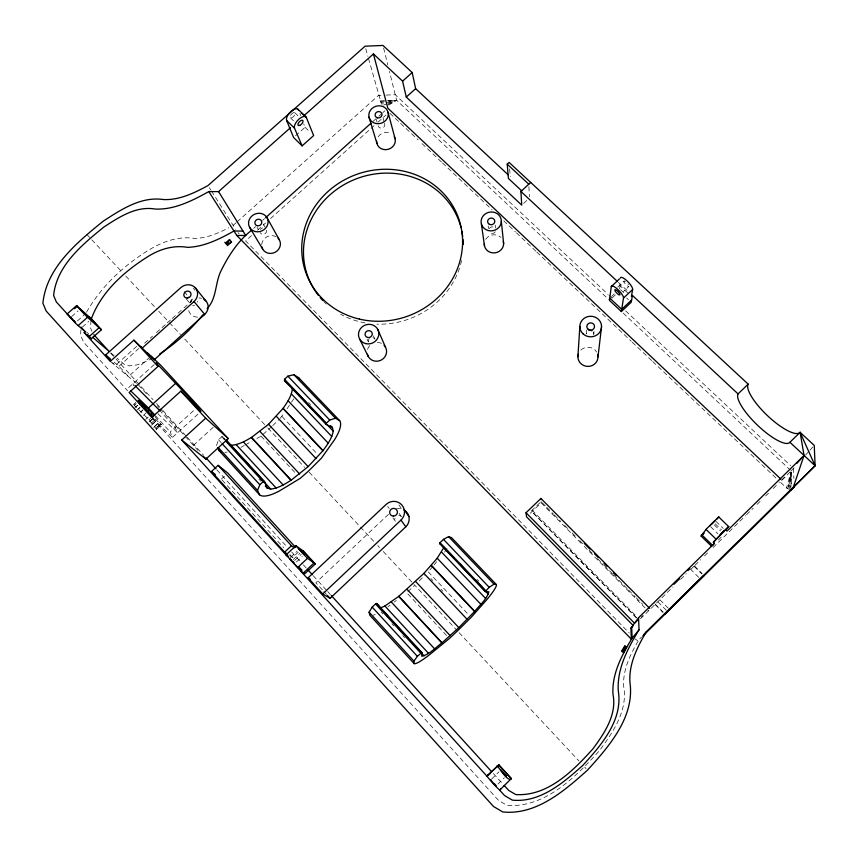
<?xml version="1.0" encoding="UTF-8"?>
<svg xmlns="http://www.w3.org/2000/svg" width="858" height="858" viewBox="0 0 858 858"><rect width="100%" height="100%" fill="white"/><g stroke="black" fill="none" stroke-linecap="round" stroke-linejoin="round"><path stroke-width="0.64" stroke-dasharray="4.29 3.22" d="M790.947 487.419L791.183 472.179L791.526 484.727M789.95 489.854L791.119 472.168M586.54 330.191L586.239 333.88A3.786 3.582 0.5 0 1 587.355 331.349M91.098 320.366L90.39 327.649L91.935 331.285M80.984 329.729L80.48 334.834L83.558 342.106L127.574 390.712M593.8 333.901L594.047 331.445M788.845 489.468L791.033 472.232L787.665 488.803L788.255 489.135L790.99 472.211M627.702 292.9L619.347 285.103L619.862 281.574M619.648 288.846L620.345 284.17L619.347 285.103M625.396 281.499A3.561 0.997 46.4 0 0 624.088 281.134L623.981 281.756A3.561 0.997 46.4 0 0 626.308 284.953A3.561 0.997 46.4 0 0 628.925 286.358L623.444 291.506M787.665 488.803L786.486 487.934L790.861 472.125M216.506 445.624L218.511 439.736L221.761 436.754L223.252 436.679M86.519 312.215C101.727 285.542 125.096 264.2 151.308 248.552C164.522 241.044 179.483 235.886 194.755 238.47C206.842 238.149 218.222 233.215 228.818 227.778M280.244 418.286L284.127 413.127M287.065 408.751L290.744 403.292M291.473 402.198L293.683 398.916M155.041 416.527L161.508 424.828L153.807 417.889L148.681 422.544M160.564 424.195L155.48 428.818L156.617 429.193L147.168 417.932L134.32 405.384L136.004 403.861M647.876 610.735L648.369 610.081M429.89 569.905L433.151 565.99M433.966 565.004L437.226 561.089M152.724 418.489L498.53 800.396L507.035 805.394C545.034 808.139 576.018 776.672 599.506 750.611C612.977 732.249 627.981 710.478 623.702 686.507C622.576 669.669 630.544 653.839 638.963 639.8L637.591 640.712L635.017 638.813M784.523 477.102L779 482.872M791.194 470.903L795.237 466.441M805.608 454.976L809.062 451.158M809.931 450.203L814.253 445.431M639.8 638.878L641.473 637.044M790.282 471.825L780.158 481.96L786.486 487.934M419.262 580.812L424.656 575.525M491.613 779.053L498.938 771.857M497.908 784.073L504.332 777.756M271.825 426.523L261.079 436.143L253.239 440.508M272.758 425.611L279.311 419.197M718.382 539.972L721.224 537.183M641.13 617.181L642.942 615.411M640.486 618.768L672.962 586.904M680.609 579.407L686.336 573.777M691.119 569.09L693.983 566.28M694.937 565.347L700.664 559.727M704.493 555.973L708.311 552.22M713.084 547.543L745.57 515.669M746.524 514.736L753.206 508.172M757.035 504.429L760.853 500.675M765.626 495.988L768.489 493.178M773.273 488.492L778.045 483.805M636.529 617.942L531.295 510.993L541.098 501.619L545.806 506.381M530.19 513.309L541.162 502.809L541.098 501.619M617.696 287.14L624.088 281.134M611.582 296.439L614.264 293.908M612.162 297.898L615.733 294.541M388.492 514.317L315.862 582.711L322.973 590.529M293.211 559.598L299.903 553.324M294.616 560.521L301.265 554.279M296.418 561.969L302.263 556.488M290.422 557.518L297.243 551.136M289.575 555.491L292.567 557.496L298.252 552.177M221.31 479.129L225.053 475.686M523.659 203.346L527.509 199.807M193.447 445.388L213.803 426.78M197.962 414.124L172.479 437.344L170.174 431.939L194.873 409.448M143.361 415.39L145.935 413.063M145.624 419.444L148.187 417.117M148.97 419.894L150.633 418.382M150.043 421.064L153.378 418.039M151.641 422.865L156.639 418.318M152.585 423.927L157.593 419.39M151.469 425.257L156.585 420.613M154.612 426.34L159.62 421.793M153.786 427.391L158.88 422.769M155.984 428.142L161.014 423.573M156.446 429.429L161.658 424.603M133.28 404.697L135.821 402.402M134.449 405.073L136.154 403.528M134.931 407.604L137.494 405.287M136.057 406.864L137.741 405.341M136.969 410.038L139.532 407.711M138.385 409.019L140.058 407.507M140.412 412.183L142.975 409.856M141.13 411.711L142.803 410.199M150.032 357.057L128.4 376.544L119.015 366.227L113.299 361.4M154.183 364.564L127.949 388.213L128.539 390.358M251.608 235.553L245.645 240.905L629.257 633.022M257.582 230.191L265.54 223.048M270.517 218.586L374.013 125.761M378.003 122.19L385.961 115.047M136.701 346.342L115.294 365.562L112.666 362.666M119.015 366.227L138.706 348.541M144.616 343.232L152.488 336.164M156.424 332.625L166.27 323.788M167.256 322.898L171.192 319.358M172.179 318.479L177.102 314.06M178.089 313.17L183.001 308.751M183.987 307.872L191.87 300.793L188.47 296.739M233.183 225.364L236.175 222.694M237.173 221.804L378.614 95.356L385.006 95.12M253.7 228.378L255.684 226.598M262.634 220.367L264.629 218.586M372.919 121.504L377.885 117.053M378.882 116.162L381.864 113.492M382.861 112.602L384.845 110.821M82.411 327.07L88.803 321.364M71.546 316.688L78.089 310.875M77.381 320.956L83.912 315.143M295.506 135.811L305.094 127.274L303.689 123.863M387.955 606.778L390.036 605.201M394.208 602.069L396.299 600.503M388.717 105.126L396.611 100.268L389.435 71.396M240.937 447.372L244.294 445.506M245.409 444.873L252.123 441.13M152.906 357.883L147.222 361.036L137.205 364.864L129.226 365.916L123.863 364.049L116.87 358.043M387.719 104.622L396.611 100.268L608.558 299.345M383.547 105.084L387.108 103.775M388.299 103.335L396.611 100.268L387.73 100.6M387.816 100.912L396.611 100.268L381.52 104.14L368.211 57.54M380.813 102.756L383.44 102.338M388.706 101.512L396.611 100.268M380.287 101.448L386.561 100.997M386.282 95.066L395.238 94.734L608.032 294.369M380.126 100.89L386.465 100.654M110.264 361.347L136.486 383.322M86.551 332.014L88.578 333.762M110.886 352.906L115.873 357.196M618.393 282.357L627.777 291.098M620.57 289.704L625.16 293.994M626.619 298.016L628.442 299.721M609.008 295.281L611.936 298.026M625.611 310.853L790.583 465.604M623.208 313.116L790.218 469.991M389.918 113.288L399.646 122.48M400.622 123.402L418.136 139.951M422.029 143.629L441.495 162.012M442.471 162.934L492.106 209.824M503.775 220.849L515.454 231.885M516.43 232.808L535.896 251.19M536.872 252.113L631.263 341.291M632.239 342.213L651.705 360.596M652.67 361.518L779.182 481.038M152.713 418.404L172.479 437.344M294.787 112.698L299.185 116.967M715.98 521.407L723.23 528.442M305.094 127.274L309.845 131.885M157.915 413.695L177.563 432.711L175.118 427.434L161.207 412.13M715.164 523.723L721.439 529.815M714.264 524.871L720.495 530.941M290.358 117.76L293.865 121.171M710.639 526.715L717.867 533.751M694.508 566.033L702.101 573.53M694.208 566.387L701.78 573.884M690.315 569.004L699.581 578.174M660.006 599.881L668.511 608.429M657.979 601.876L666.473 610.435M654.836 603.742L663.148 612.119M655.544 604.944L662.912 612.376M546.739 507.335L553.335 513.985M554.268 514.939L560.864 521.6M564.618 525.407L568.382 529.214M572.147 533.022L575.911 536.818M579.676 540.626L583.44 544.433M589.092 550.139L592.857 553.946M597.554 558.708L603.206 564.414M604.15 565.368L612.612 573.927M613.556 574.881L627.67 589.146M628.614 590.1L635.199 596.76M636.143 597.715L642.728 604.375M541.162 502.809L583.29 545.409M584.223 546.364L645.066 607.893M532.046 510.092L637.172 617.095M636.636 617.835L531.295 510.993M308.687 402.584L310.51 404.504M476.973 579.311L478.796 581.231M281.928 416.409L317.674 454.386M428.26 571.868L468.382 614.489M431.006 578.603L432.829 580.534M441.033 589.253L442.846 591.194M86.712 234.331L122.404 272.436M125.761 276.029L156.917 309.32M158.687 311.218L167.814 320.967M169.476 322.747L180.459 334.502M184.802 339.146L267.106 427.209M268.018 428.185L304.622 467.374M309.17 472.222L374.088 541.698M377.745 545.613L379.579 547.565M383.236 551.48L414.328 584.748M457.443 630.909L414.768 585.231L406.724 592.653L446.664 635.574M459.127 632.7L579 761.014M261.079 436.143L296.654 474.377M225.3 439.65L223.509 437.709L224.506 439.757M221.761 436.754L224.453 439.693M258.987 479.182L260.789 481.145M381.081 612.001L382.882 613.963M391.934 623.809L393.747 625.772M402.788 635.617L404.601 637.58M218.511 439.736L221.203 442.664M110.682 353.174L115.187 358.118M116.087 359.105L153.003 399.667M156.606 403.625L162.012 409.556M162.913 410.542L186.325 436.261M187.226 437.248L203.432 455.062M216.935 469.894L287.173 547.05M291.666 552.005L302.477 563.867M303.378 564.864L306.982 568.822M313.277 575.739L326.791 590.583M327.692 591.57L330.384 594.54M493.361 773.584L503.271 784.459M138.513 385.017L147.512 394.916M157.422 405.802L159.223 407.786M160.124 408.773L197.898 450.278M323.863 591.505L326.523 594.444M222.201 480.105L283.655 547.704M289.897 554.558L292.567 557.496M584.663 767.106L586.057 768.65M155.395 415.647L170.174 431.939M186.283 298.949L189.511 302.767M184.234 291.677L187.623 295.731M193.307 288.138L194.959 290.176M238.009 232.625L239.017 233.891M392.889 517.867L395.817 521.782A3.797 3.722 -41.2 0 1 394.991 518.135M387.644 506.456L389.146 508.504M399.099 513.352L401.212 516.355M398.906 504.879L401.716 509.019M209.427 187.752L210.821 189.961M211.518 191.066L235.671 229.311M257.078 227.391L258.333 229.515M263.277 224.077L265.111 227.295M367.074 339.275L368.157 341.57M373.434 335.853L375 339.318M299.892 113.363L300.815 115.626M132.99 383.676L133.655 385.757M376.276 119.444L377.016 121.997M382.979 117.718L384.759 124.12M365.787 48.713L367.868 56.274M383.633 48.048L387.816 64.908M488.202 226.029L488.524 228.518M495.227 225.128L495.559 228.024M509.631 168.929L510.242 176.727M528.914 186.722L529.375 196.782M793.511 468.35L793.886 478.378M461.593 260.446A80.491 74.882 -19.7 0 1 460.263 265.669M459.491 268.146A80.491 74.882 -19.7 0 1 376.855 324.142M365.036 322.887A80.491 74.882 -19.7 0 1 340.744 314.328M326.394 304.032A80.491 74.882 -19.7 0 1 323.713 301.437M485.682 239.328A9.706 9.052 -10.5 0 1 500.933 237.387M580.877 350.032A10.049 9.577 1.4 0 1 596.664 352.07M227.177 452.123A53.99 17.728 -42.5 0 1 224.914 452.273M446.986 548.67A56.381 9.041 -43.6 0 1 443.822 553.067M375.289 614.446A56.381 9.041 -43.6 0 1 373.219 615.197M367.599 349.356A9.813 9.32 -24.2 0 1 370.313 345.163M377.295 342.439A9.813 9.32 -24.2 0 1 382.1 343.715M378.131 136.819A9.406 8.548 -17.4 0 1 390.991 133.516M261.701 244.541A9.535 8.762 -27.1 0 1 276.244 236.776M290.755 114.972A3.368 1.587 -47.4 0 1 294.97 112.902A3.368 1.587 -47.4 0 1 292.353 117.449A3.368 1.587 -47.4 0 1 290.347 115.669M368.382 341.892A3.582 3.389 -24.1 0 1 369.455 338.588M372.919 337.709A3.582 3.389 -24.1 0 1 374.474 338.599M384.448 123.37A3.421 3.1 -17.4 0 1 382.604 127.853A3.421 3.1 -17.4 0 1 378.121 125.826M495.291 231.778A3.539 3.293 -10.6 0 1 489.725 232.486M489.253 228.507A3.539 3.293 -10.6 0 1 495.366 228.475M266.623 230.223A3.475 3.185 -27 0 1 260.21 232.722M260.435 229.472A3.475 3.185 -27 0 1 262.612 227.949M593.296 332.11A3.786 3.582 0.5 0 1 593.672 334.834M197.49 317.149A10.124 9.309 -33.9 0 1 188.556 310.028M190.144 302.767A10.124 9.309 -33.9 0 1 191.87 300.793M199.045 298.005A10.124 9.309 -33.9 0 1 201.566 298.327M197.319 301.351A3.636 3.335 -33.8 0 1 197.361 302.241M194.466 305.566A3.636 3.335 -33.8 0 1 192.632 305.566M190.294 302.241A3.636 3.335 -33.8 0 1 194.112 298.809M398.723 515.422A3.797 3.722 -41.2 0 1 401.34 516.559M396.246 508.933A10.714 10.478 -41.2 0 1 404.236 510.113M627.949 283.88A3.561 0.997 46.4 0 1 628.453 284.566"/><path stroke-width="1.29" d="M265.304 486.057L267.106 488.02L270.699 489.103C278.282 488.331 284.867 484.137 291.184 480.18L308.151 466.623L322.898 450.761C327.263 444.809 331.907 438.599 333.226 431.156L332.421 427.509L326.212 424.42L284.491 380.566L284.524 379.257L287.891 376.169L293.876 374.71L298.52 377.595L339.661 420.635A54.633 15.476 -42.8 0 1 334.406 439.94L321.342 458.279L308.279 471.278L300.3 478.292L279.418 490.958A54.633 15.476 -42.8 0 1 259.577 494.819L219.015 450.525L217.514 447.586M577.906 356.767L579.836 326.49M376.737 603.474L421.846 652.498L421.782 656.273C429.783 654.44 435.553 647.436 442.052 642.814L458.794 627.627L474.592 611.518C479.493 605.212 486.636 599.71 488.856 591.805L485.242 591.58L439.661 543.661L440.025 542.653L443.489 539.36L448.573 536.625L451.458 537.58L496.353 584.534A57.1 6.338 -43.9 0 1 486.443 600.064L471.117 617.395L457.443 630.909L449.388 638.502L430.03 654.332A57.1 6.338 -43.9 0 1 414.103 663.588L369.819 615.229L369.09 612.183L372.2 607.121L375.536 603.946L376.737 603.474L382.078 610.059M326.212 424.42L326.33 423.187L329.729 420.045L335.478 418.254L339.661 420.635M598.005 356.864L601.555 326.544M619.465 278.904L611.261 286.604L609.491 300.418L621.353 311.551L631.188 302.284L632.421 295.431L738.052 393.919A35.51 9.888 43.8 0 0 758.569 426.222A35.51 9.888 43.8 0 0 789.918 442.278L815.1 465.755L790.904 489.961M621.353 311.551L623.509 298.069L632.646 289.457A8.548 2.402 46.4 0 0 626.984 280.813A8.548 2.402 46.4 0 0 620.377 278.046M632.646 289.457L631.424 296.375L632.421 295.431M230.405 445.313C238.127 445.152 245.023 441.226 251.512 437.419L268.522 424.27L283.001 408.483C287.269 402.402 291.72 395.935 292.481 388.331L294.294 390.229M793.35 487.14L804.043 455.437L800.106 432.314A35.468 10.253 43.6 0 1 768.468 416.591A35.468 10.253 43.6 0 1 748.165 384.137L509.116 162.43L507.217 164.168L508.386 178.421L521.771 190.905M91.216 319.155C101.351 291.398 124.936 270.763 149.496 255.609C161.014 248.766 174.217 245.034 187.516 247.351C204.236 246.814 219.659 239.028 233.966 231.027L243.007 231.07M259.577 494.819L257.529 490.411L259.824 484.727L263.095 481.703L264.511 481.51L267.106 488.02M717.256 518.94L718.822 516.806L706.542 528.818L701.083 536.025L711.754 546.471M624.935 645.935L622.222 651.694L626.533 647.157L624.935 645.935L621.524 651.093M381.96 610.049L380.169 608.097L384.888 606.005L398.691 596.417L423.927 573.359L437.205 558.226L443.897 547.468L453.871 557.947M485.242 591.58L489.199 587.312L494.004 584.169L496.353 584.534M722.136 532.968L713.352 542.256L714.435 543.318L638.567 617.728L639.028 629.826C627.874 648.155 616.848 668.736 618.286 690.872C623.112 720.119 601.222 745.237 582.893 765.315C563.534 782.646 540.09 802.938 512.312 800.128L504.579 795.58L499.656 790.164L511.422 778.506L498.916 764.821L486.936 775.814A9.599 0.558 47.7 0 0 492.964 783.279A9.599 0.558 47.7 0 0 499.849 790.036L500.761 789.081M789.918 442.278L800.106 432.314L814.253 445.431L815.1 465.755L646.503 631.52C637.355 646.803 628.7 664.028 629.944 682.335C634.899 716.913 609.105 746.385 587.44 770.184C564.232 790.979 536.111 815.368 502.777 811.958L493.511 806.488L46.15 311.004L42.9 303.217C46.407 267.717 77.102 242.31 103.121 221.257C120.935 209.674 141.173 196.16 163.481 199.549C179.419 200.289 194.38 192.953 208.033 185.532L365.09 46.193L382.99 45.453L412.194 72.544L415.647 88.664L508.29 174.903M713.352 542.256L728.796 526.469L721.825 533.14M207.11 308.666C216.827 298.327 214.983 283.698 220.645 271.621C228.217 256.016 237.966 240.969 251.705 230.159M414.103 663.588L413.931 661.121L417.374 656.327L421.846 652.498M74.217 321.653L56.349 301.973L53.625 295.495C56.51 265.851 82.153 244.648 103.85 227.07C118.94 217.203 136.261 205.727 155.191 209.052C174.474 209.931 192.406 200.622 208.826 191.591L236.787 235.457L631.327 639.167L630.93 628.142L638.567 617.728M622.822 652.166L626.533 647.157L623.573 652.541M631.327 639.167L639.028 629.826M714.435 543.318L712.655 545.431L701.919 534.931L703.817 533.075M226.029 243.876L229.601 239.65L231.51 241.988L227.467 245.592M202.745 314.94C190.508 330.073 175.976 343.318 159.674 353.968M497.007 765.926C500.021 768.414 508.033 782.871 511.422 778.506M796.943 463.32L801.383 458.397M643.983 634.287L646.503 631.52M713.953 521.782L715.079 520.527L709.888 525.718M721.449 533.655C715.765 539.521 729.665 525.729 722.833 532.282M713.33 522.415L711.282 524.431M489.543 773.916L498.605 765.014L511.175 778.774M488.105 775.439L489.907 773.669M497.114 766.591L498.916 764.821M642.771 636.057L794.208 487.14M701.083 536.025L703.925 533.247M804.043 455.437L726.951 531.048L725.857 529.997M673.98 584.298L679.568 578.818M687.966 570.581L689.832 568.747M637.387 620.431L634.545 623.219L526.018 512.719L540.926 498.466L649.699 608.354M630.93 628.142L632.839 626.265M738.052 393.919L748.165 384.137M322.747 593.94L400.986 520.098A11.057 10.8 -40.2 0 0 401.608 504.686A11.057 10.8 -40.2 0 0 386.143 504.418L308.097 577.809L322.747 593.94L330.073 598.348L405.802 526.791A10.714 10.478 -41.2 0 0 404.236 510.113M631.595 300L621.718 309.309L609.781 298.123M288.331 556.199L285.939 554.686L297.737 567.47L307.486 558.322L315.336 563.878L304.847 573.723L300.75 571.117L301.812 570.109L299.195 567.224M303.496 572.876L314.039 562.966L302.767 550.632L295.688 545.559L307.486 558.322M295.581 547.329L227.863 473.101L218.136 465.347L211.39 471.546L284.599 552.144L291.43 545.752L294.348 547.822M286.207 554.783L295.935 545.667M304.483 115.229L373.423 53.957L402.584 81.145L406.274 97.061L521.739 205.116L520.903 191.463L530.705 182.454M228.249 438.599L205.684 418.178L181.724 440.036L205.909 459.084L228.249 438.599L160.575 365.111L147.211 352.617M147.458 411.722L149.131 410.21L152.166 413.406L153.968 415.358L152.295 416.87M150.493 414.918L152.166 413.406M180.823 391.162L151.769 417.503L129.14 392.503L158.054 366.42L156.102 362.837L197.833 406.756L200.879 411.465L180.823 391.162L205.684 418.178M139.414 403.828L141.098 402.305L149.131 410.21M141.731 405.995L143.404 404.472M144.476 408.687L146.15 407.175M130.738 390.916L148.445 407.99L175.997 383.033M81.07 327.155L85.232 331.735L84.202 332.647L110.264 361.347L133.891 340.154L154.301 359.749L204.697 314.35L194.015 301.544A10.435 9.556 -33.7 0 0 195.174 287.634A10.435 9.556 -33.7 0 0 180.845 287.623L105.663 354.965L110.918 360.746M406.274 97.061L415.647 88.664M142.02 348.262L194.015 301.544M298.498 109.963A8.076 3.807 -47.4 0 0 290.969 111.443A8.076 3.807 -47.4 0 0 286.636 120.495L293.586 137.516L302.123 145.871L313.642 135.575L306.413 117.632L302.016 113.374M402.584 81.145L412.194 72.544M265.615 217.696L370.935 123.284M84.202 332.647L91.356 338.728L101.426 329.74L91.538 318.919L76.534 305.63L67.16 313.942L75.944 323.616L85.232 331.735M208.826 191.591L218.565 191.602L290.497 127.66M78.121 325.654L87.484 317.321L101.426 329.74M74.549 308.708L77.349 306.22M487.73 775.686L486.958 776.179L289.393 558.612M486.936 775.814L488.063 775.106M231.51 241.988L226.748 244.744L229.601 239.65L225.364 243.029L224.807 242.267M439.661 543.661L440.358 543.661M236.787 235.457L245.742 235.5L218.565 191.602M67.16 313.942L68.007 314.511M284.491 380.566L290.025 385.671M308.097 577.809L310.317 579.214M297.737 567.47L301.812 570.109M284.599 552.144L287.58 554.15M302.767 550.632L315.336 563.878M211.39 471.546L215.358 474.581M491.151 780.276L490.701 779.954L491.881 781.552M105.663 354.965L110.435 358.987M92.643 337.248L108.891 351.19L93.854 334.684M141.098 402.305L138.127 400.246L153.046 417.117M70.957 317.75L72.458 319.197M507.217 164.168L528.796 184.213M87.484 317.321L76.534 305.63M520.903 191.463L617.417 281.445M140.551 346.375L142.449 348.166M780.898 479.139L387.827 108.151L373.423 53.957M297.898 109.159L305.823 116.838M718.747 516.977L728.699 526.63M134.845 385.478L160.339 411.175M706.048 529.397L715.99 539.092M286.636 120.495L294.53 128.207L302.123 145.871M584.266 543.425L589.918 549.131M594.615 553.882L598.38 557.679M604.021 563.384L606.842 566.237M613.438 572.897L616.259 575.75M633 625.321L526.533 516.816L526.018 512.719M290.776 559.588L291.388 560.21M293.876 374.71L335.478 418.254M448.573 536.625L494.004 584.169M287.891 376.169L329.729 420.045M443.489 539.36L489.199 587.312M330.598 425.6L332.421 427.509M284.524 379.257L326.33 423.187M440.025 542.653L485.714 590.669M294.551 390.422L306.317 402.788M310.843 407.55L322.608 419.916M443.082 546.525L453.099 557.046M459.459 563.738L469.465 574.259M474.924 579.997L485.843 591.473M296.107 392.138L302.445 398.798M304.258 400.707L310.596 407.368M312.409 409.266L318.747 415.926M320.549 417.835L333.226 431.156M459.309 563.663L470.184 575.096M476.533 581.767L488.32 594.154M291.377 393.94L331.799 436.507M441.559 552.08L485.596 598.444M288.127 400.815L328.26 443.189M437.205 558.226L480.909 604.375M283.151 408.322L323.048 450.6M431.338 565.336L474.764 611.357M283.001 408.483L322.898 450.761M431.166 565.508L474.592 611.518M276.405 416.387L316.13 458.655M423.927 573.359L467.149 619.358M268.522 424.27L308.151 466.623M415.669 581.542L458.794 627.627M259.995 431.477L299.603 474.002M407.089 589.392L450.193 635.671M251.512 437.419L291.184 480.18M398.863 596.256L442.052 642.814M251.34 437.559L291.012 480.33M398.691 596.417L441.881 642.974M243.372 441.945L283.183 485.017M391.269 601.951L434.641 648.873M73.724 320.517L75.515 322.619L70.914 317.975M236.165 444.648L276.19 488.063M384.888 606.005L428.517 653.335M151.019 356.177L154.301 359.749M225.944 439.596L264.511 481.51M133.891 340.154L158.054 366.42M226.201 440.626L228.882 443.543M233.365 448.412L242.31 458.14M245.002 461.057L249.474 465.926M254.847 471.761L264.693 482.464M388.384 616.913L383.88 612.022L388.245 616.881M393.779 622.779L400.986 630.609M403.689 633.547L407.282 637.462M412.687 643.328L421.686 653.12M240.251 456.016L250.107 466.72M255.48 472.565L257.271 474.506M260.853 478.399L270.699 489.103M393.618 622.726L395.42 624.678M398.112 627.606L401.694 631.499M403.485 633.451L407.968 638.331M413.352 644.176L415.154 646.128M417.835 649.056L424.12 655.877M225.354 440.669L263.095 481.703M375.536 603.946L420.742 653.099M222.104 443.65L259.824 484.727M372.2 607.121L417.374 656.327M218.286 447.576L257.529 490.411M369.09 612.183L413.931 661.121M89.189 316.827L99.12 327.692L88.996 336.733L87.194 334.749M218.136 465.347L291.43 545.752M206.135 458.022L216.034 468.908M307.883 569.809L312.376 574.753M331.285 595.527L491.559 771.599M504.172 785.456L508.676 790.4L515.765 794.562C547.608 796.589 573.176 770.849 592.889 748.884C604.375 733.333 617.052 714.693 612.998 694.347C611.711 673.991 621.846 655.083 632.099 638.223L631.692 627.101M203.239 456.145L205.909 459.084M327.413 595.42L330.073 598.348M87.773 334.781L91.356 338.728M181.724 440.036L287.591 556.628M148.445 407.99L154.526 414.693M492.513 782.292L496.074 785.874L495.806 785.402M292.685 561.593L293.79 562.848M494.251 783.536L494.884 784.266M289.747 558.901L294.466 563.792L294.165 563.32M195.163 287.623L205.781 300.804M400.986 520.098L405.802 526.791M404.236 509.598L408.934 516.613M249.539 227.209L262.645 249.002M267.106 217.835L279.451 240.015M359.609 338.985L368.243 356.488M800.106 432.314L815.1 465.755M377.681 329.236L385.499 347.168M369.037 117.192L376.898 143.372M388.041 112.291A9.813 8.87 -17.5 0 1 375.643 123.455A9.813 8.87 -17.5 0 1 371.954 108.526A9.813 8.87 -17.5 0 1 388.041 112.291L395.098 138.696M481.37 223.906L484.545 246.214M501.34 221.353A10.146 9.427 -10.7 0 1 485.982 229.654A10.146 9.427 -10.7 0 1 486.314 213.277A10.146 9.427 -10.7 0 1 501.34 221.353L503.646 243.79M540.926 498.466L540.99 499.688M461.883 231.446A80.491 74.882 -19.7 0 1 462.709 236.647M462.977 239.285A80.491 74.882 -19.7 0 1 463.223 244.573M322.801 300.493A80.491 74.882 -19.7 0 1 320.141 297.533M318.468 295.474A80.491 74.882 -19.7 0 1 350.096 181.488A80.491 74.882 -19.7 0 1 461.014 227.627M503.356 241.441A9.706 9.052 -10.5 0 1 495.023 252.842A9.706 9.052 -10.5 0 1 484.277 243.865M597.661 354.386A10.049 9.577 1.4 0 1 587.934 366.409A10.049 9.577 1.4 0 1 578.26 354.3M298.52 377.595A53.99 17.728 -42.5 0 1 299.528 379.772M221.139 451.716A53.99 17.728 -42.5 0 1 219.015 450.525M384.041 345.216A9.813 9.32 -24.2 0 1 381.37 360.006A9.813 9.32 -24.2 0 1 367.374 354.215M394.262 136.626A9.406 8.548 -17.4 0 1 388.041 149.356A9.406 8.548 -17.4 0 1 376.683 141.141M278.089 238.181A9.535 8.762 -27.1 0 1 275.214 252.241A9.535 8.762 -27.1 0 1 261.862 246.857M294.53 128.207A8.087 3.754 -47.3 0 1 298.916 119.165A8.087 3.754 -47.3 0 1 306.413 117.632M589.049 330.427A3.786 3.582 0.5 0 1 591.913 330.791M203.861 299.281A10.124 9.309 -33.9 0 1 208.129 307.582A10.124 9.309 -33.9 0 1 202.531 315.873M611.261 286.604A8.559 2.327 46.4 0 1 617.803 289.457A8.559 2.327 46.4 0 1 623.509 298.069M667.417 611.379L664.757 614.231L704 575.407L667.417 611.379M84.845 314.318L79.966 309.212L84.845 314.318M304.204 554.665L299.195 549.313L304.204 554.665M506.166 775.954L500.772 770.055L506.166 775.954M359.341 319.079A81.06 75.343 -19.7 0 0 460.36 224.088A81.06 75.343 -19.7 0 0 326.769 192.642A81.06 75.343 -19.7 0 0 359.341 319.079M365.605 343.597A10.275 9.706 -24.1 0 0 378.593 331.606A10.275 9.706 -24.1 0 0 361.776 327.198A10.275 9.706 -24.1 0 0 365.605 343.597M255.191 231.531A9.964 9.106 -27 0 0 267.921 220.066A9.964 9.106 -27 0 0 251.866 216.023A9.964 9.106 -27 0 0 255.191 231.531M583.011 333.805A10.864 10.285 0.3 0 0 601.19 329.204A10.864 10.285 0.3 0 0 587.891 316.602A10.864 10.285 0.3 0 0 583.011 333.805M299.796 125.365A3.368 1.566 -47.3 0 0 302.949 120.71A3.368 1.566 -47.3 0 0 298.681 122.662A3.368 1.566 -47.3 0 0 299.796 125.365M367.567 337.473A3.647 3.443 -24.1 0 0 372.179 333.226A3.647 3.443 -24.1 0 0 366.216 331.649A3.647 3.443 -24.1 0 0 367.567 337.473M377.509 117.825A3.486 3.153 -17.5 0 0 381.917 113.878A3.486 3.153 -17.5 0 0 376.201 112.527A3.486 3.153 -17.5 0 0 377.509 117.825M489.35 224.324A3.604 3.346 -10.7 0 0 494.798 221.385A3.604 3.346 -10.7 0 0 489.468 218.522A3.604 3.346 -10.7 0 0 489.35 224.324M257.207 225.718A3.529 3.228 -27 0 0 261.733 221.654A3.529 3.228 -27 0 0 256.038 220.216A3.529 3.228 -27 0 0 257.207 225.718M587.955 329.097A3.85 3.647 0.3 0 0 594.412 327.466A3.85 3.647 0.3 0 0 589.693 322.994A3.85 3.647 0.3 0 0 587.955 329.097M187.13 298.069A3.7 3.389 -33.7 0 0 190.68 292.825A3.7 3.389 -33.7 0 0 184.449 292.835A3.7 3.389 -33.7 0 0 187.13 298.069M393.393 516.108A3.925 3.829 -40.2 0 0 396.986 510.36A3.925 3.829 -40.2 0 0 390.261 510.253A3.925 3.829 -40.2 0 0 393.393 516.108M615.454 291.473A3.571 0.965 46.4 0 0 619.798 294.938A3.571 0.965 46.4 0 0 616.891 290.562A3.571 0.965 46.4 0 0 615.454 291.473"/></g></svg>
